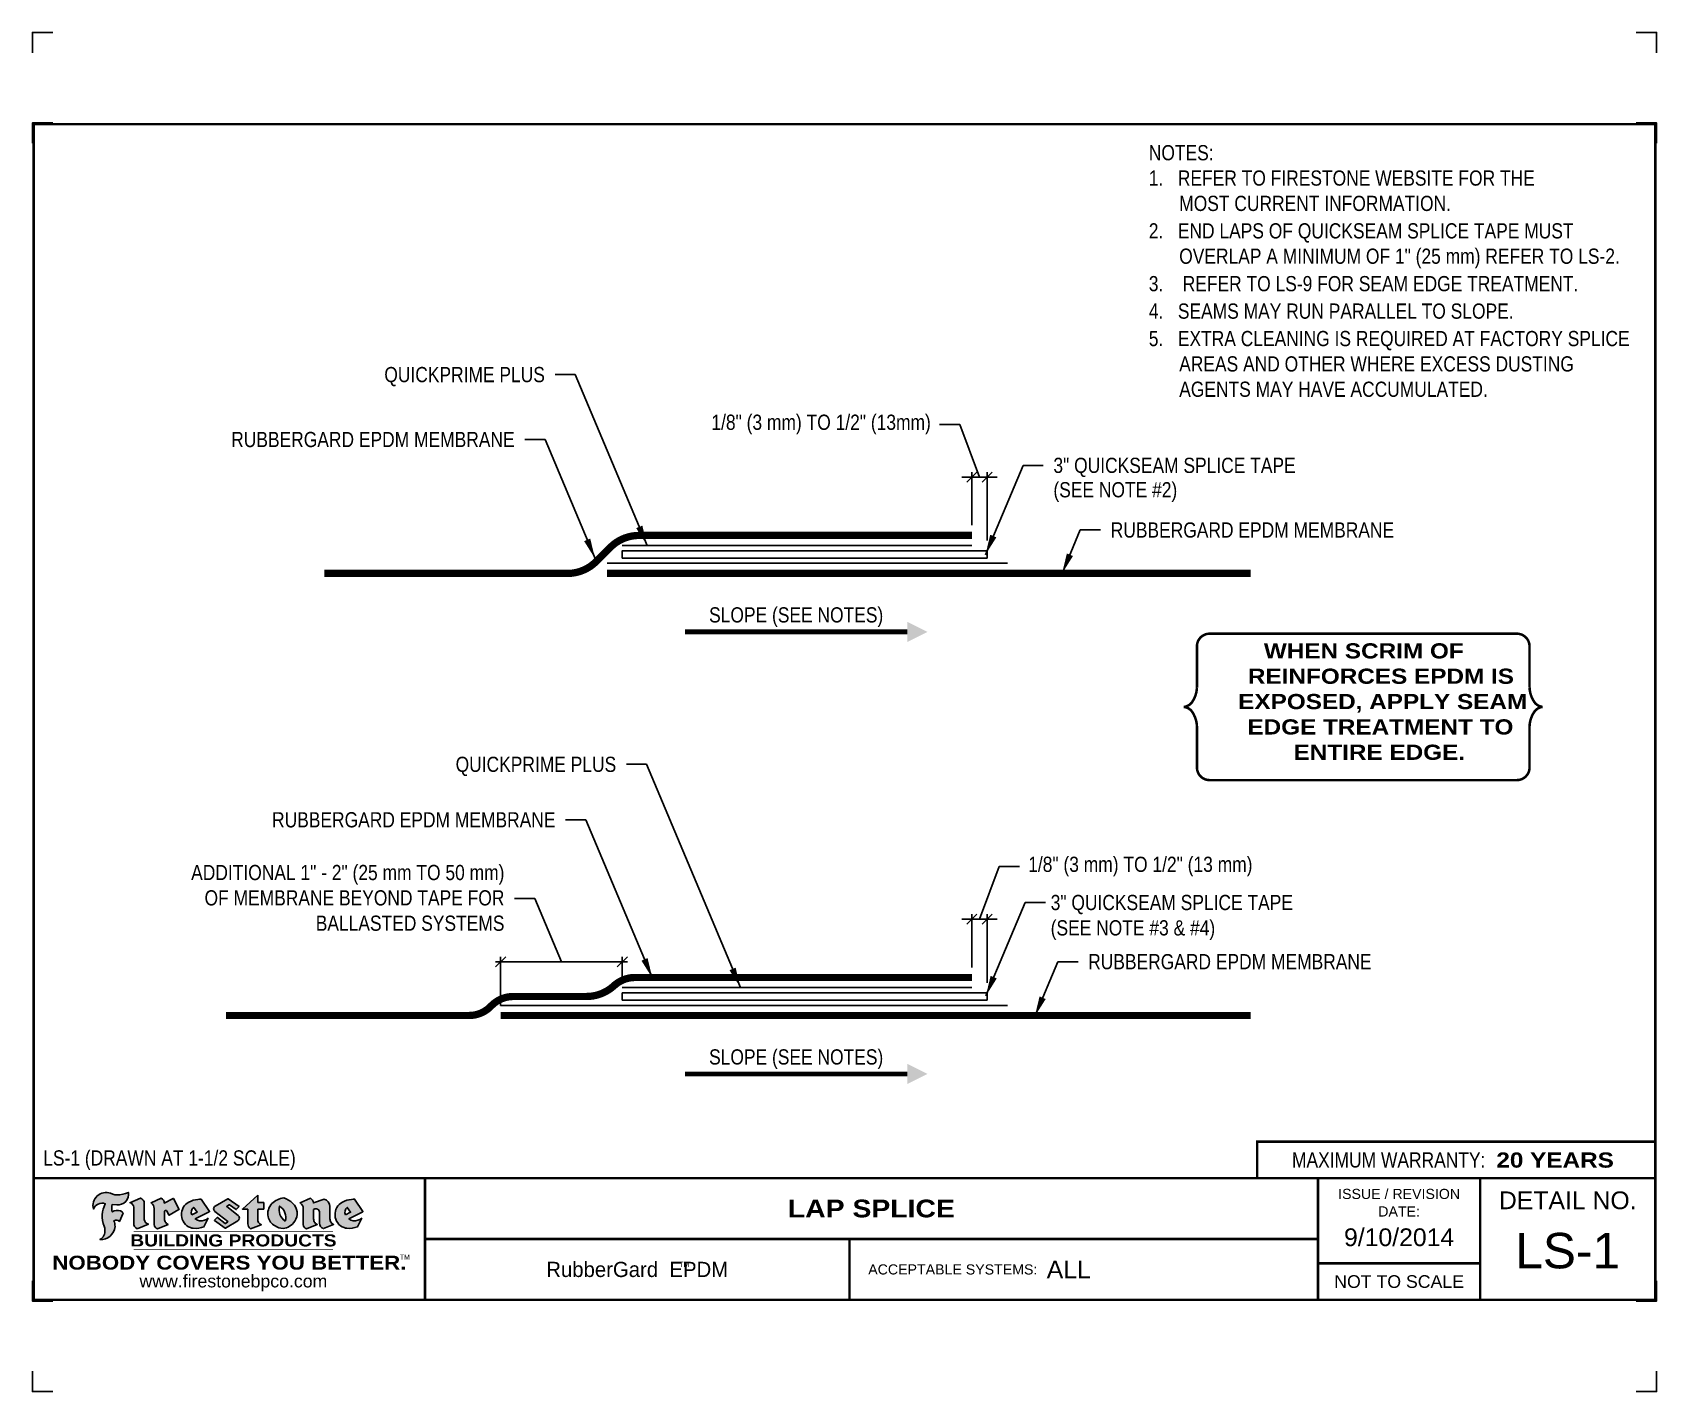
# Model space of a CAD drawing. Header units: inches. Extents: x 99.4 to 119.5, y 131.3 to 148.
import ezdxf
from ezdxf.enums import TextEntityAlignment as Align

# ---------------------------------------------------------------- set-up
doc = ezdxf.new("R2010")
doc.units = ezdxf.units.IN
doc.header["$MEASUREMENT"] = 0
doc.linetypes.add('HIDDEN', pattern=[0.375, 0.25, -0.125])
doc.layers.get('0').update_dxf_attribs({"linetype": 'CONTINUOUS'})
doc.layers.get('DEFPOINTS').update_dxf_attribs({"linetype": 'CONTINUOUS'})
for name, color, linetype in [('FSBP-ADHESIVE', 1, 'HIDDEN'), ('FSBP-ANNO-NOTE', 7, 'CONTINUOUS'), ('FSBP-MEMBRANE', 7, 'CONTINUOUS'), ('FSBP-TTLB', 7, 'CONTINUOUS'), ('FSBP-TTLB-BORDER', 7, 'CONTINUOUS'), ('FSBP-TTLB-TEXT', 7, 'CONTINUOUS')]:
    doc.layers.add(name, color=color, linetype=linetype)
doc.styles.add('FSBP_ARIAL', font='arial.ttf')
doc.styles.add('FSBP_ARIAL_BOLD', font='')
doc.styles.add('FSBP_ARIAL_NAR', font='ARIALN.TTF')
doc.styles.add('FSBP_BANKGOTHIC', font='bgothm.ttf')
doc.styles.get('FSBP_ARIAL_BOLD').set_extended_font_data('Arial Black')
doc.linetypes.add('ZIGZAG', pattern='A,0.0001,-0.2,[131,ltypeshp.shx,S=0.2,R=0,X=-0.2,Y=0],-0.4,[131,ltypeshp.shx,S=0.2,R=180,X=0.2,Y=0],-0.2', length=0.8001)
doc.dimstyles.new('FSBP-DIM', dxfattribs={"dimtxt": 0.1875, "dimasz": 0.125, "dimexe": 0.0625, "dimexo": 0.125, "dimgap": 0.125, "dimtad": 0, "dimdec": 0, "dimzin": 1, "dimdsep": 46, "dimlunit": 4, "dimtxsty": 'FSBP_ARIAL_NAR', "dimblk": 'OBLIQUE', "dimcen": 0.09375, "dimdle": 0.0625, "dimclrd": 256, "dimclre": 256, "dimclrt": 256, "dimadec": 0, "dimazin": 0, "dimtfac": 1, "dimtdec": 0, "dimtmove": 1, "dimatfit": 3, "dimfxl": 1, "dimtolj": 1, "dimtzin": 0, "dimlwd": -1, "dimlwe": -1, "dimarcsym": 0})
doc.dimstyles.new('FSBP-LEADER', dxfattribs={"dimtxt": 0.1875, "dimasz": 0.25, "dimexe": 0.0625, "dimexo": 0.125, "dimgap": 0.125, "dimtad": 0, "dimtih": 1, "dimtoh": 1, "dimdec": 4, "dimzin": 0, "dimdsep": 46, "dimlunit": 4, "dimtxsty": 'FSBP_ARIAL_NAR', "dimcen": 0.09375, "dimclrd": 256, "dimclre": 256, "dimclrt": 256, "dimadec": 0, "dimazin": 0, "dimtfac": 1, "dimtdec": 4, "dimtofl": 0, "dimtmove": 0, "dimatfit": 3, "dimfxl": 1, "dimtolj": 1, "dimtzin": 0, "dimlwd": -1, "dimlwe": -1, "dimarcsym": 0})

# ---------------------------------------------------------------- blocks, each defined once
blk = doc.blocks.new('TTLB-EPDM_1')
at = {"layer": 'FSBP-TTLB-TEXT'}
h = blk.add_hatch(color=1, dxfattribs=at)
edge = h.paths.add_edge_path()
edge.add_arc((1.037309769669573, -0.1982514792917306), 0.1319107607348553, 264.0410451462098, 370.3106169565175)
edge.add_arc((1.027551646585694, 0.1214293576525799), 0.3273056962876235, 270.05058356628535, 295.23459397187514, ccw=False)
edge.add_arc((1.022801957313345, -0.06680179986895154), 0.1391656561713503, 249.3281275763668, 272.0749124149863, ccw=False)
edge.add_line((0.9736743133014443, -0.1970076156048179), (0.9474927838574558, -0.1852745150568325))
edge.add_arc((0.8939498971398288, -0.3394262635682071), 0.1631857907024099, 70.84590087378872, 194.3325259843273)
edge.add_arc((0.8444260109029493, -0.4259936440910768), 0.1179914261095279, 70.96950098067128, 156.9641407594482, ccw=False)
edge.add_arc((1.153141409296894, -0.4684497516079468), 0.3110405457095052, 150.3231137483159, 203.2084295854517)
edge.add_arc((0.7562495500622943, -0.6412608153899899), 0.1218587156617311, 0.8849157075190988, 24.34668939894999, ccw=False)
edge.add_arc((0.7493781665697374, -0.6475258110744375), 0.1289731377238325, -58.36655102076742, 3.6216782311386737, ccw=False)
edge.add_arc((0.8256699029544474, -0.5792158350996106), 0.1783301886510354, 267.2205474105585, 354.1381621173521)
edge.add_arc((0.7903121048625305, -0.6011409294291745), 0.212787892960859, 0.9996158580669322, 21.00503380861244)
edge.add_arc((1.01880712263941, -0.5666691048185161), 0.05136395668415847, 40.82117713173261, 125.52727787225791, ccw=False)
edge.add_line((1.057676976260041, -0.5330924682126437), (1.102776947655911, -0.4308018311949837))
edge.add_arc((1.040858222524664, -0.4699705673995949), 0.07326744446031509, 32.31675181867256, 66.31481236598174)
edge.add_arc((1.032262518825329, -0.5063316993097662), 0.1102246948011782, 69.8179132332389, 125.254734720681)
edge.add_arc((1.127708877207287, -0.368959353531244), 0.1659710644737306, 164.1569669952081, 196.5811013160487, ccw=False)
edge.add_line((0.9680425188342383, -0.3236487780942383), (1.023615334387159, -0.3294494641845773))
h = blk.add_hatch(color=1, dxfattribs=at)
edge = h.paths.add_edge_path()
edge.add_line((1.275239419159561, -0.6223407783464694), (1.415345367376062, -0.5660418822574371))
edge.add_arc((1.421019305783958, -0.5090099247487757), 0.05731350411836949, 181.9717871001989, 264.31851000495806, ccw=False)
edge.add_line((1.363739737527226, -0.5109819325197265), (1.363412352251203, -0.3102363679013962))
edge.add_arc((1.294263659668751, -0.3103491388303989), 0.06914878453844908, 0.0934405599591014, 72.42834396969012)
edge.add_line((1.315139561173908, -0.2444268274366692), (1.186839444240604, -0.3024209471341379))
edge.add_arc((1.175246268095289, -0.3585110609420917), 0.05727567197445628, -0.017399788185912257, 78.322067691347, ccw=False)
edge.add_line((1.232521937428658, -0.3585284546236807), (1.232574268422297, -0.555126496687123))
edge.add_arc((1.305699496415486, -0.5558575689677219), 0.07312888236350451, 179.4272023230205, 245.3845503102953)
h = blk.add_hatch(color=1, dxfattribs=at)
edge = h.paths.add_edge_path()
edge.add_line((1.792026821926584, -0.3839679064720229), (1.722158956877934, -0.2518542302253621))
edge.add_arc((1.720119655279638, -0.2529327078887852), 0.002306916790721817, 27.87197133405656, 117.3766794470751)
edge.add_line((1.719058846382097, -0.250884159729182), (1.610638460368705, -0.3070279753467702))
edge.add_arc((1.547088841662962, -0.3061026658494403), 0.06355635479880145, 359.165808011073, 425.8793658831422)
edge.add_line((1.573061729235633, -0.2480956029480268), (1.446879247402876, -0.3051325108639702))
edge.add_arc((1.407812067100189, -0.370357133046621), 0.07602957263902092, -3.441403975725109, 59.07992244284969, ccw=False)
edge.add_line((1.483704536400296, -0.3749210150788969), (1.483704536400296, -0.5723838140635706))
edge.add_arc((1.54053746518044, -0.568254406115083), 0.05698275005415228, 184.1557352478595, 255.3066498366543)
edge.add_line((1.526084036778343, -0.6233736605654059), (1.657291340682093, -0.570650514527486))
edge.add_arc((1.688298576827198, -0.5021390388423987), 0.0752015358480571, 207.5160880841914, 245.649226723163, ccw=False)
edge.add_arc((1.721050197024907, -0.4914488168456328), 0.1093332836229113, 179.4823365255141, 204.5537900001094, ccw=False)
edge.add_line((1.611721375809452, -0.4904610114968335), (1.611721375809452, -0.4126404716788983))
edge.add_arc((1.628589765097195, -0.414159299036043), 0.01693662875851176, 28.356188110622725, 174.8549701683585, ccw=False)
edge.add_arc((1.627340435522395, -0.4197189881350504), 0.02111886817708033, 22.216893572439517, 40.10213956426492, ccw=False)
edge.add_line((1.646891420738257, -0.4117336534413738), (1.666638796144639, -0.4549750258192233))
edge.add_arc((1.668737246926742, -0.4540167099035481), 0.002306916790685496, 204.545128184284, 299.6323508190091)
edge.add_line((1.669877862091766, -0.4560219186518992), (1.791128135493295, -0.3870515928837648))
edge.add_line((1.791128135493295, -0.3870515928837648), (1.792026821926584, -0.3839679064720229))
h = blk.add_hatch(color=1, dxfattribs=at)
h.paths.add_polyline_path([(2.063388732080512, -0.2583237030618903, 0.02524281661523788), (2.025024361750752, -0.2610532129309178, 0.1213611957758757), (1.901773912052249, -0.3008158885520373, 0.6151668103976068), (1.93274136141747, -0.6099060679591872, 0.05306812109568645), (1.967936229862175, -0.617865745600497, 0.1150932231766138), (2.099126721549737, -0.5994933789882708), (2.151195569562105, -0.4944891916583316, -0.08755405562188731), (2.104230609512001, -0.5187113292177372, -0.265591761123442), (1.992692314386659, -0.5010701623316862), (2.165347897647223, -0.4141184325909109, 0.4518949533370738), (2.166222728871162, -0.4107679608846269)])
h.paths.add_polyline_path([(2.014217313945437, -0.4188965037300676), (1.951113654018855, -0.4515330109460507, -0.3720533890450154), (1.973177450672722, -0.3607130665457561)], flags=16)
h = blk.add_hatch(color=1, dxfattribs=at)
edge = h.paths.add_edge_path()
edge.add_arc((2.260407392426802, -0.3775796671688782), 0.04152450223225729, 123.20805433950699, 232.2027298779723, ccw=False)
edge.add_line((2.237665217914071, -0.3428366421988329), (2.393535971665983, -0.2540943745380986))
edge.add_arc((2.394677353533142, -0.2560991469722482), 0.002306916790741334, 55.64644466176611, 119.65426054492559, ccw=False)
edge.add_line((2.395979141996861, -0.2541946229174954), (2.531809646140459, -0.3470380726374032))
edge.add_arc((2.530468902927946, -0.3489153772789875), 0.002306916790700397, -42.731101238422525, 54.4661353739603, ccw=False)
edge.add_line((2.532163440279987, -0.3504807552658491), (2.498457913851155, -0.3869673252714421))
edge.add_arc((2.496763376499139, -0.3854019472845934), 0.002306916790672934, 233.7527076894875, 317.26889876138785, ccw=False)
edge.add_line((2.495399362263356, -0.38726241234572), (2.413849913492982, -0.3274738082119626))
edge.add_arc((2.412485899257181, -0.3293342732731342), 0.002306916790720064, 53.75270768979358, 124.4135619297835)
edge.add_line((2.41118211687575, -0.3274311136421062), (2.382933981293377, -0.346782838468144))
edge.add_arc((2.38423776367478, -0.3486859980991606), 0.002306916790694898, 124.4135619293799, 231.8459020253626)
edge.add_line((2.382812599816248, -0.3505000469010184), (2.519899969301207, -0.4581994452042721))
edge.add_arc((2.494247019847682, -0.4908523236374461), 0.04152450223225742, -55.21225898295222, 51.84590202520428, ccw=False)
edge.add_line((2.517938320565804, -0.5249552055672808), (2.364434947484597, -0.6179520922513717))
edge.add_arc((2.36323960192349, -0.6159790200102006), 0.002306916790726996, 233.2955624372927, 301.20872157023314, ccw=False)
edge.add_line((2.361860787187538, -0.6178285429225383), (2.231266621301074, -0.5204709167214361))
edge.add_arc((2.232647938930649, -0.5186232623475259), 0.002306916790697672, 135.5134179846393, 233.21798691998708, ccw=False)
edge.add_line((2.231002150870836, -0.5170067083764565), (2.262839375599356, -0.4845937328397696))
edge.add_arc((2.264485163659225, -0.4862102868108537), 0.002306916790748497, 53.0352839999411, 135.513417985369, ccw=False)
edge.add_line((2.265872365996302, -0.4843670465239001), (2.361834678328762, -0.5565872257804898))
edge.add_arc((2.363221880665761, -0.5547439854936304), 0.002306916790627066, 233.0352840000685, 302.2362632414394)
edge.add_line((2.36445241715569, -0.5566953042850713), (2.39428499383348, -0.5378823484768844))
edge.add_arc((2.393054457343549, -0.5359310296853765), 0.002306916790685166, 302.2362632406177, 412.2027298768422)
edge.add_line((2.394468296066179, -0.5341081404551886), (2.234958295420142, -0.4103916733127022))
h = blk.add_hatch(color=1, dxfattribs=at)
edge = h.paths.add_edge_path()
edge.add_line((2.763460561272041, -0.2072496393923444), (2.763460561272041, -0.2969520779963801))
edge.add_arc((2.765767478062699, -0.2969520779963943), 0.00230691679065842, 179.9999999996471, 269.9999999996471)
edge.add_line((2.765767478062685, -0.2992589947870528), (2.835417693520355, -0.2992589947870528))
edge.add_arc((2.835417693520355, -0.3015659115777538), 0.002306916790701052, 0, 90, ccw=False)
edge.add_line((2.837724610311056, -0.3015659115777538), (2.837724610311056, -0.3790761307453892))
edge.add_arc((2.83541769352037, -0.3790761307453749), 0.002306916790686842, 269.99999999964706, 359.99999999964706, ccw=False)
edge.add_line((2.835417693520355, -0.3813830475360618), (2.765767478062685, -0.3813830475360618))
edge.add_arc((2.765767478062699, -0.3836899643267202), 0.00230691679065842, 90.00000000035294, 180.0000000003529)
edge.add_line((2.763460561272041, -0.3836899643267344), (2.763460561272041, -0.5033995910642801))
edge.add_arc((2.836735953378943, -0.5071368822038516), 0.07337063740681413, 177.0802527808789, 245.3249543133826)
edge.add_line((2.806105814540615, -0.5738080530967267), (2.674529557384915, -0.6226036013049594))
edge.add_arc((2.708610405062069, -0.564298408791804), 0.06753517344606039, 177.0345319916277, 239.6926428024901, ccw=False)
edge.add_line((2.641165668230087, -0.560804539009709), (2.641165668230087, -0.3836899643267344))
edge.add_arc((2.638858751439429, -0.3836899643267202), 0.00230691679065842, 359.9999999996471, 449.999999999647)
edge.add_line((2.638858751439443, -0.3813830475360618), (2.572857950769389, -0.3813830475360618))
edge.add_line((2.572857950769389, -0.3813830475360618), (2.763460561272041, -0.2072496393923444))
h = blk.add_hatch(color=1, dxfattribs=at)
edge = h.paths.add_edge_path(flags=16)
edge.add_arc((2.940363509127394, -0.4847985213681437), 0.1684614578629418, 344.5558804047865, 417.0140046669545)
edge.add_arc((3.194458079644619, -0.3883534532477785), 0.1684614578629414, 164.5558804047864, 237.0140046669546)
edge = h.paths.add_edge_path()
edge.add_arc((3.069375116502199, -0.4399344555144872), 0.1828726885096673, 136.0914512150047, 191.213418978326)
edge.add_arc((3.064939550433406, -0.4318234379590333), 0.1803148804748503, 194.0167254156723, 240.6663730831859)
edge.add_arc((3.098047041778981, -0.3845058757092554), 0.2378525180183701, 239.2975390661776, 264.2889872773176)
edge.add_arc((3.04884478212623, -0.4190232383793012), 0.203760689247156, 277.1986764832036, 326.503572961274)
edge.add_arc((3.077739326803546, -0.4341046616465112), 0.171374865791709, 325.3768876809902, 406.3828327799087)
edge.add_arc((3.011839488065919, -0.4896144380417797), 0.2571945645850002, 44.28462553519766, 73.82901434867304)
edge.add_arc((3.117152499586992, -0.4983433120546693), 0.2579560664039132, 97.50292863483666, 134.1039137579027)
h = blk.add_hatch(color=1, dxfattribs=at)
edge = h.paths.add_edge_path()
edge.add_line((3.322690228557462, -0.5721896537377091), (3.322690228557462, -0.3749210150788969))
edge.add_arc((3.246797759257384, -0.3703571330465745), 0.076029572638996, 356.5585960242387, 419.0799224428129)
edge.add_line((3.285864939560099, -0.3051325108639702), (3.412047421392799, -0.2480956029480268))
edge.add_arc((3.386074533820159, -0.3061026658494941), 0.06355635479883807, 0.3962622833877276, 65.87936588318718, ccw=False)
edge.add_line((3.449629368605429, -0.3056631084210863), (3.580526418688805, -0.2593848434574539))
edge.add_arc((3.555744121700958, -0.3530904070730321), 0.09692726601172152, 2.366977007666776, 75.18615851992018, ccw=False)
edge.add_line((3.652588689330287, -0.3490873311063041), (3.652588689330287, -0.4883770011386872))
edge.add_arc((3.761877549389556, -0.4914934052703811), 0.1093332836229047, 178.3666365323574, 204.5537900000422)
edge.add_arc((3.729125929191727, -0.5021836272670953), 0.07520153584796169, 207.5160880841711, 245.2240541443093)
edge.add_line((3.697611150971852, -0.5704631245385627), (3.572585913552643, -0.6207021253773775))
edge.add_arc((3.59534718600759, -0.5526356419907701), 0.07177131519198746, 180.3328587115751, 251.51018566665869, ccw=False)
edge.add_line((3.523577081955409, -0.5530525936986663), (3.523577081955409, -0.4153032515383615))
edge.add_arc((3.486319529276879, -0.4148773504126441), 0.0372599868942854, 359.3450650296066, 449.0500281941028)
edge.add_arc((3.482769874121713, -0.4419622099033496), 0.06447454900600783, 86.29402372314017, 119.8211331593848)
edge.add_line((3.450707067966732, -0.3860252459975726), (3.450707067966732, -0.4904610114968335))
edge.add_arc((3.560035889182251, -0.491448816845647), 0.1093332836229751, 179.4823365255069, 204.5537900001023)
edge.add_arc((3.527284268984408, -0.5021390388424952), 0.07520153584796385, 207.5160880841699, 245.6492267231416)
edge.add_line((3.496277032839316, -0.570650514527486), (3.365069728935509, -0.6233736605654059))
edge.add_arc((3.37950248606194, -0.5682868177318081), 0.05694615642555727, 183.9298782390169, 255.318496325343, ccw=False)
h = blk.add_hatch(color=1, dxfattribs=at)
h.paths.add_polyline_path([(3.957695472291277, -0.2583237030618903, 0.02524281661523822), (3.919331101961575, -0.2610532129309178, 0.1085638477195505), (3.807890832595604, -0.2939221658134414, 0.6425897848490651), (3.827048101628293, -0.6099060679591872, 0.05306812109569052), (3.862242970072884, -0.617865745600497, 0.1150932231766133), (3.993433461760503, -0.5994933789882708), (4.045502309772871, -0.4944891916583316, -0.08755405562189084), (3.998537349722767, -0.5187113292177372, -0.2655917611234366), (3.886999054597368, -0.5010701623316862), (4.059654637857989, -0.4141184325909109, 0.4518949533370731), (4.060529469081928, -0.4107679608846269)])
h.paths.add_polyline_path([(3.90852405415626, -0.4188965037300676), (3.845420394229677, -0.4515330109460507, -0.3720533890450147), (3.867484190883488, -0.3607130665457561)], flags=16)
at = {"layer": 'DEFPOINTS', "linetype": 'Continuous', "ltscale": 1.75}
for points in [[(-0.015625, 13.88083333333333), (-0.015625, 14.13083333333333), (0.234375, 14.13083333333333)], [(20.01562500000003, 13.88083333333333), (20.01562500000003, 14.13083333333333), (19.76562500000003, 14.13083333333333)], [(-0.015625, -2.380833333333342), (-0.015625, -2.630833333333342), (0.234375, -2.630833333333342)], [(20.01562500000003, -2.380833333333342), (20.01562500000003, -2.630833333333342), (19.76562500000003, -2.630833333333342)]]:
    blk.add_lwpolyline(points, dxfattribs=at)
at = {"layer": 'DEFPOINTS', "color": 1}
for points in [[(0.234375, 13.015625), (-0.015625, 13.015625), (-0.015625, 12.765625)], [(20.015625, 12.765625), (20.015625, 13.015625), (19.765625, 13.015625)], [(0.234375, -1.515625), (-0.015625, -1.515625), (-0.015625, -1.265625)], [(20.015625, -1.265625), (20.015625, -1.515625), (19.765625, -1.515625)]]:
    blk.add_lwpolyline(points, dxfattribs=at)
at = {"layer": 'FSBP-TTLB', "const_width": 0.03125}
blk.add_lwpolyline([(15.09028770518938, 0), (20, 0), (20, 0.4512598240669945), (15.09028770518938, 0.4512598240669945)], close=True, dxfattribs=at)
for points in [[(0, 0), (0, -1.5), (20, -1.5), (20, 0), (0, 0)], [(4.825208527206769, 0), (4.825208527206769, -0.75)], [(15.84028770518938, 0), (15.84028770518938, -1.5)], [(17.84110496735593, 0), (17.84110496735593, -1.5)], [(20, 0), (20, -1.5)], [(4.825208527206769, -0.75), (15.84028770518938, -0.75)], [(4.825208527206769, -0.75), (4.825208527206769, -1.5)], [(15.84028770518938, -1.048740175933006), (17.84110496735593, -1.048740175933006)]]:
    blk.add_lwpolyline(points, dxfattribs=at)
at = {"layer": 'FSBP-TTLB-BORDER', "const_width": 0.03125}
blk.add_lwpolyline([(20, 0), (20, 13), (0, 13), (0, 0)], dxfattribs=at)
at = {"layer": 'FSBP-TTLB-TEXT', "color": 1}
blk.add_line((0.7358432058323388, -0.379822754145593), (0.7358432058323388, -0.379822754145593), dxfattribs=at)
for points in [[(1.023615323725323, -0.3294494630716969, 0.5000510906601082), (1.167090420776901, -0.1746414942047778, -0.1103304102359608), (1.027840608309816, -0.2058762110801382, -0.09957876667165425), (0.9736743133014443, -0.1970076156048179), (0.9474927838574558, -0.1852745150568325, 0.5978159689075124), (0.7358432058323388, -0.379822754145593, -0.3938834584182213), (0.8828996422548698, -0.3144510229727047, 0.2349406564350952), (0.86727108227484, -0.5910237178633082, -0.1027304183841549), (0.8780937320133262, -0.6393788197974146, -0.2772692352614086), (0.8170223912655956, -0.7573362346216896, 0.3985429150902959), (1.003067614090241, -0.5974286950643517, 0.0875124847930418), (0.9889600163401155, -0.5248671157293501, -0.3874031597924062), (1.057676976260041, -0.5330924682126437), (1.102776947655911, -0.4308018311949837, 0.1494423498871741), (1.07029056398062, -0.4028746979725923, 0.2467195073738216), (0.9686394281704906, -0.4163228904100862, -0.1424285161541127), (0.9680425188342383, -0.3236487780942383), (1.023615334387159, -0.3294494641845773)], [(2.166222728871162, -0.4107679608846269), (2.063388732080512, -0.2583237030618903, 0.02524281661523788), (2.025024361750752, -0.2610532129309178, 0.1085638477195265), (1.913584092384895, -0.2939221658134414, 0.6425897848491228), (1.93274136141747, -0.6099060679591872, 0.05306812109568648), (1.967936229862175, -0.617865745600497, 0.1150932231766137), (2.099126721549737, -0.5994933789882708), (2.151195569562105, -0.4944891916583316, -0.0875540556218873), (2.104230609512001, -0.5187113292177372, -0.2655917611234418), (1.992692314386659, -0.5010701623316862), (2.165347897647223, -0.4141184325909109)], [(2.763460561272041, -0.2072496393923444), (2.763460561272041, -0.2969520779963801, 0.4142135623730958), (2.765767478062685, -0.2992589947870528), (2.835417693520355, -0.2992589947870528, -0.414213562373095), (2.837724610311056, -0.3015659115777538), (2.837724610311056, -0.3790761307453892, -0.4142135623730938), (2.835417693520355, -0.3813830475360618), (2.765767478062685, -0.3813830475360618, 0.4142135623730958), (2.763460561272041, -0.3836899643267344), (2.763460561272041, -0.5033995910642801, 0.3068985753588853), (2.806105814540615, -0.5738080530967267), (2.674529557384915, -0.6226036013049594, -0.2804194150632976), (2.641165668230087, -0.560804539009709), (2.641165668230087, -0.3836899643267344, 0.414213562373095), (2.638858751439443, -0.3813830475360618), (2.572857950769389, -0.3813830475360618), (2.763460561272041, -0.2072496393923444)], [(4.060529469081928, -0.4107679608846269), (3.957695472291277, -0.2583237030618903, 0.02524281661523788), (3.919331101961575, -0.2610532129309178, 0.1085638477195265), (3.807890832595604, -0.2939221658134414, 0.6425897848491228), (3.827048101628293, -0.6099060679591872, 0.05306812109568648), (3.862242970072884, -0.617865745600497, 0.1150932231766137), (3.993433461760503, -0.5994933789882708), (4.045502309772871, -0.4944891916583316, -0.0875540556218873), (3.998537349722767, -0.5187113292177372, -0.2655917611234418), (3.886999054597368, -0.5010701623316862), (4.059654637857989, -0.4141184325909109)], [(4.059654637857989, -0.4141184325909109, 0.4518949533370731), (4.060529469081928, -0.4107679608846269, 0.4518949533370731)]]:
    blk.add_lwpolyline(points, format="xyb", dxfattribs=at)
for points in [[(1.275239419159561, -0.6223407783464694), (1.415345367376062, -0.5660418822574371, -0.3756100036733062), (1.363739737527226, -0.5109819325197265), (1.363412352251203, -0.3102363679013962, 0.3265360292958048), (1.315139561173908, -0.2444268274366692), (1.186839444240604, -0.3024209471341379, -0.3557863980845349), (1.232521937428658, -0.3585284546236807), (1.232574268422297, -0.555126496687123, 0.2960110723418457)], [(1.792026821926584, -0.3839679064720229), (1.722158956877934, -0.2518542302253621, 0.4116839150163434), (1.719058846382097, -0.250884159729182), (1.610638460368705, -0.3070279753467702, 0.2996033003794034), (1.573061729235633, -0.2480956029480268), (1.446879247402876, -0.3051325108639702, -0.2797757560995365), (1.483704536400296, -0.3749210150788969), (1.483704536400296, -0.5723838140635706, 0.320828638474519), (1.526084036778343, -0.6233736605654059), (1.657291340682093, -0.570650514527486, -0.1679398621276611), (1.621603752698661, -0.5368819723450571, -0.1098333365370753), (1.611721375809452, -0.4904610114968335), (1.611721375809452, -0.4126404716788983, -0.743334502655012), (1.64349420176768, -0.4061152228778298, -0.07819791644735608), (1.646891420738257, -0.4117336534413738), (1.666638796144639, -0.4549750258192233, 0.4404648714563479), (1.669877862091766, -0.4560219186518992), (1.791128135493295, -0.3870515928837648)], [(1.951113654018855, -0.4515330109460507), (2.014217313945437, -0.4188965037300676), (1.973177450672722, -0.3607130665457561, 0.3720533890450154)], [(2.234958295420142, -0.4103916733127022, -0.5150044486718882), (2.237665217914071, -0.3428366421988329), (2.393535971665983, -0.2540943745380986, -0.2867822934100265), (2.395979141996861, -0.2541946229174954), (2.531809646140459, -0.3470380726374032, -0.4515027974650387), (2.532163440279987, -0.3504807552658491), (2.498457913851155, -0.3869673252714421, -0.3814439164929681), (2.495399362263356, -0.38726241234572), (2.413849913492982, -0.3274738082119626, 0.3184718635035665), (2.41118211687575, -0.3274311136421062), (2.382933981293377, -0.346782838468144, 0.5064094529656681), (2.382812599816248, -0.3505000469010184), (2.519899969301207, -0.4581994452042721, -0.5043597839115849), (2.517938320565804, -0.5249552055672808), (2.364434947484597, -0.6179520922513717, -0.3053163970316367), (2.361860787187538, -0.6178285429225383), (2.231266621301074, -0.5204709167214361, -0.4541703869768119), (2.231002150870836, -0.5170067083764565), (2.262839375599356, -0.4845937328397696, -0.3762644290664977), (2.265872365996302, -0.4843670465239001), (2.361834678328762, -0.5565872257804898, 0.3114700032088108), (2.36445241715569, -0.5566953042850713), (2.39428499383348, -0.5378823484768844, 0.520381097387146), (2.394468296066179, -0.5341081404551886)], [(2.937624918725987, -0.3131105398334029, 0.2452625673097023), (2.889993533867141, -0.4754966266250307, 0.2064059665179019), (2.976604338974084, -0.5890186876871866, 0.1094800500670344), (3.074378098474654, -0.6211778035979165, 0.2185147641853038), (3.218764944843201, -0.5314757029352819, 0.3689489483072479), (3.195959963110113, -0.3100352223135445, 0.1296305888694145), (3.0834694040758, -0.242595816912754, 0.1610736375384317)], [(3.10274193015772, -0.5296595419651595, 0.3271311138286319), (3.032079658614293, -0.3434924326507627, 0.3271311138286322)], [(3.322690228557462, -0.5721896537377091), (3.322690228557462, -0.3749210150788969, 0.2797757560995341), (3.285864939560099, -0.3051325108639702), (3.412047421392799, -0.2480956029480268, -0.2937618496109166), (3.449629368605429, -0.3056631084210863), (3.580526418688805, -0.2593848434574539, -0.3288760160581939), (3.652588689330287, -0.3490873311063041), (3.652588689330287, -0.4883770011386872, 0.114762897203527), (3.662431105063263, -0.536926560769686, 0.166032965990522), (3.697611150971852, -0.5704631245385627), (3.572585913552643, -0.6207021253773775, -0.3209557512194564), (3.523577081955409, -0.5530525936986663), (3.523577081955409, -0.4153032515383615, 0.4127061514896111), (3.48693727661589, -0.3776224848030694, 0.1473421876160361), (3.450707067966732, -0.3860252459975726), (3.450707067966732, -0.4904610114968335, 0.1098333365370753), (3.460589444855941, -0.5368819723450855, 0.1679398621276611), (3.496277032839316, -0.570650514527486), (3.365069728935509, -0.6233736605654059, -0.3219729545308964), (3.322690228557462, -0.5721896537377091, 29.1476284739)], [(3.845420394229677, -0.4515330109460507), (3.90852405415626, -0.4188965037300676), (3.867484190883488, -0.3607130665457561, 0.3720533890450154)]]:
    blk.add_lwpolyline(points, format="xyb", close=True, dxfattribs=at)
at = {"layer": 'FSBP-TTLB-TEXT'}
for points, const_width in [([(1.233926579809207, -0.6584455781731435), (3.691229482685259, -0.6584455781731577)], 0.0078125), ([(10.06152282927678, -0.75), (10.06152282927678, -1.5)], 0.03125), ([(1.233926579809207, -0.8761560960495984), (3.691229482685259, -0.8761560960495842)], 0.0078125)]:
    blk.add_lwpolyline(points, dxfattribs=dict(at, const_width=const_width))
at = {"layer": 'FSBP-TTLB-TEXT', "color": 1}
for centre, start, end in [((1.789987520328282, -0.3850463841354355), 299.6323508193319, 27.87197133380463), ((2.164310260790558, -0.412058050385383), 296.7304547840455, 34.00233684987403)]:
    blk.add_arc(centre, 0.00230691679068068, start, end, dxfattribs=at)
at = {"layer": 'FSBP-TTLB-TEXT', "style": 'FSBP_ARIAL_NAR'}
blk.add_text('MAXIMUM WARRANTY:', height=0.1875, dxfattribs=at).set_placement((17.90516569312837, 0.2256299120335257), align=Align.MIDDLE_RIGHT)
at = {"layer": 'FSBP-TTLB-TEXT'}
for s, height, style, p in [('ISSUE / REVISION', 0.125, 'FSBP_ARIAL', (16.84069633627263, -0.1938496373466023)), ('DETAIL NO.', 0.21875, 'FSBP_ARIAL', (18.92055248367797, -0.2724398367368792)), ('DATE:', 0.125, 'FSBP_ARIAL', (16.84069633627263, -0.409973105348854)), ('www.firestonebpco.com', 0.15625, 'FSBP_ARIAL', (2.462578031247233, -1.268657306740124)), ('RubberGard  EPDM', 0.1875, 'FSBP_BANKGOTHIC', (7.443365678241776, -1.125)), ('TM', 0.0625, 'FSBP_BANKGOTHIC', (8.023397742165457, -1.062518816683806)), ('NOT TO SCALE', 0.15625, 'FSBP_ARIAL', (16.84069633627263, -1.274370087966503))]:
    blk.add_text(s, height=height, dxfattribs=dict(at, style=style)).set_placement(p, align=Align.MIDDLE_CENTER)
at = {"layer": 'FSBP-TTLB-TEXT', "lineweight": 18, "style": 'FSBP_ARIAL_BOLD'}
blk.add_text('BUILDING PRODUCTS', height=0.1484375, dxfattribs=at).set_placement((2.462578031247233, -0.7673008371113639), align=Align.MIDDLE_CENTER)
at = {"layer": 'FSBP-TTLB-TEXT', "color": 1}
for s, height, style, p in [('NOBODY COVERS YOU BETTER.', 0.171875, 'FSBP_ARIAL_BOLD', (2.412604263603384, -1.041650450587369)), ('TM', 0.0625, 'FSBP_BANKGOTHIC', (4.576671173373001, -0.9725745042934193))]:
    blk.add_text(s, height=height, dxfattribs=dict(at, style=style)).set_placement(p, align=Align.MIDDLE_CENTER)
at = {"layer": 'FSBP-TTLB-TEXT', "style": 'FSBP_ARIAL'}
blk.add_text('ACCEPTABLE SYSTEMS:', height=0.125, dxfattribs=at).set_placement((10.29281281591562, -1.125), align=Align.MIDDLE_LEFT)
at = {"layer": 'FSBP-TTLB-TEXT'}
for tag, height, style, p in [('MAXIMUM_WARRANTY', 0.1875, 'FSBP_ARIAL_BOLD', (18.03987100774941, 0.2240244307510579)), ('ACCPT_SYSTEMS', 0.21875, 'FSBP_ARIAL', (12.49438170418193, -1.125))]:
    blk.add_attdef(tag, text='', height=height, dxfattribs=dict(at, style=style)).set_placement(p, align=Align.MIDDLE_LEFT)
for tag, height, style, p in [('DETAIL_DESCP_LINE_1', 0.21875, 'FSBP_ARIAL_BOLD', (10.33118450231211, -0.3736318192489421)), ('ISSUE_REV_DATE', 0.21875, 'FSBP_ARIAL', (16.84069633627263, -0.7282559425942452)), ('DETAIL_NUMBER', 0.4375, 'FSBP_ARIAL', (18.91941590748775, -0.8931630692489421))]:
    blk.add_attdef(tag, text='', height=height, dxfattribs=dict(at, style=style)).set_placement(p, align=Align.MIDDLE_CENTER)
blk = doc.blocks.new('_OBLIQUE')
at = {"color": 0, "linetype": 'ByBlock'}
blk.add_line((-0.5, -0.5), (0.5, 0.5), dxfattribs=at)
blk = doc.blocks.new('*D4')
at = {"layer": 'DEFPOINTS', "color": 0, "transparency": 16777216}
for p in [(111.2216895023923, 137.0835116125553), (111.0341895023923, 136.3649314556322), (111.2216895023923, 136.1755564556323)]:
    blk.add_point(p, dxfattribs=at)
at = {"layer": 'FSBP-ANNO-NOTE', "transparency": 16777216}
for p, q in [((111.1279395023923, 137.0835116125553), (111.3714043150668, 137.7326877221196)), ((111.3714043150668, 137.7326877221196), (111.6214043150668, 137.7326877221196)), ((111.0341895023923, 137.0835116125553), (110.9091895023923, 137.0835116125553)), ((111.0341895023923, 136.4899314556322), (111.0341895023923, 137.1460116125553)), ((111.0341895023923, 137.0835116125553), (111.2216895023923, 137.0835116125553)), ((111.0341895023923, 137.0835116125553), (111.2216895023923, 137.0835116125553)), ((111.2216895023923, 136.3005564556323), (111.2216895023923, 137.1460116125553)), ((111.2216895023923, 137.0835116125553), (111.3466895023923, 137.0835116125553))]:
    blk.add_line(p, q, dxfattribs=at)
at = {"layer": 'FSBP-ANNO-NOTE', "transparency": 16777216, "xscale": 0.125, "yscale": 0.125, "zscale": 0.125}
blk.add_blockref('_OBLIQUE', (111.0341895023923, 137.0835116125553), dxfattribs=at)
at = {"layer": 'FSBP-ANNO-NOTE', "transparency": 16777216, "xscale": 0.125, "yscale": 0.125, "zscale": 0.125, "rotation": 180}
blk.add_blockref('_OBLIQUE', (111.2216895023923, 137.0835116125553), dxfattribs=at)
at = {"layer": 'FSBP-ANNO-NOTE', "transparency": 16777216, "insert": (113.1116626711377, 137.7326877221196), "char_height": 0.1875, "attachment_point": 5, "style": 'FSBP_ARIAL_NAR'}
blk.add_mtext('\\A1;1/8" (3 mm) TO 1/2" (13 mm)', dxfattribs=at)
blk = doc.blocks.new('*D5')
at = {"layer": 'DEFPOINTS', "color": 0, "transparency": 16777216}
for p in [(106.7216895023923, 136.5587407944646), (106.7216895023923, 136.1755564556323), (105.2216895023923, 135.8961814556323)]:
    blk.add_point(p, dxfattribs=at)
at = {"layer": 'FSBP-ANNO-NOTE', "transparency": 16777216}
for p, q in [((105.6431720799856, 137.3406031605631), (105.3931720799856, 137.3406031605631)), ((105.9716895023923, 136.5587407944646), (105.6431720799856, 137.3406031605631)), ((105.2216895023923, 136.0211814556323), (105.2216895023923, 136.6212407944646)), ((106.7216895023923, 136.3005564556323), (106.7216895023923, 136.6212407944646)), ((105.1591895023923, 136.5587407944646), (106.7841895023923, 136.5587407944646))]:
    blk.add_line(p, q, dxfattribs=at)
at = {"layer": 'FSBP-ANNO-NOTE', "transparency": 16777216, "xscale": 0.125, "yscale": 0.125, "zscale": 0.125, "rotation": 180}
blk.add_blockref('_OBLIQUE', (105.2216895023923, 136.5587407944646), dxfattribs=at)
at = {"layer": 'FSBP-ANNO-NOTE', "transparency": 16777216, "xscale": 0.125, "yscale": 0.125, "zscale": 0.125}
blk.add_blockref('_OBLIQUE', (106.7216895023923, 136.5587407944646), dxfattribs=at)
at = {"layer": 'FSBP-ANNO-NOTE', "transparency": 16777216, "insert": (105.2681720799856, 137.7534399613816), "char_height": 0.1875, "attachment_point": 3, "style": 'FSBP_ARIAL_NAR'}
blk.add_mtext('\\A1;ADDITIONAL 1" - 2" (25 mm TO 50 mm)\\POF MEMBRANE BEYOND TAPE FOR\\PBALLASTED SYSTEMS', dxfattribs=at)
blk = doc.blocks.new('*D3')
at = {"layer": 'DEFPOINTS', "color": 0, "transparency": 16777216}
for p in [(111.2216895023923, 142.5356664625639), (111.0341895023923, 141.8170863056408), (111.2216895023923, 141.6277113056408)]:
    blk.add_point(p, dxfattribs=at)
at = {"layer": 'FSBP-ANNO-NOTE', "transparency": 16777216}
for p, q in [((110.8844746897179, 143.1848425721282), (110.6344746897179, 143.1848425721282)), ((111.1279395023923, 142.5356664625639), (110.8844746897179, 143.1848425721282)), ((111.0341895023923, 142.5356664625639), (110.9091895023923, 142.5356664625639)), ((111.0341895023923, 141.9420863056408), (111.0341895023923, 142.5981664625639)), ((111.0341895023923, 142.5356664625639), (111.2216895023923, 142.5356664625639)), ((111.0341895023923, 142.5356664625639), (111.2216895023923, 142.5356664625639)), ((111.2216895023923, 141.7527113056408), (111.2216895023923, 142.5981664625639)), ((111.2216895023923, 142.5356664625639), (111.3466895023923, 142.5356664625639))]:
    blk.add_line(p, q, dxfattribs=at)
at = {"layer": 'FSBP-ANNO-NOTE', "transparency": 16777216, "xscale": 0.125, "yscale": 0.125, "zscale": 0.125}
blk.add_blockref('_OBLIQUE', (111.0341895023923, 142.5356664625639), dxfattribs=at)
at = {"layer": 'FSBP-ANNO-NOTE', "transparency": 16777216, "xscale": 0.125, "yscale": 0.125, "zscale": 0.125, "rotation": 180}
blk.add_blockref('_OBLIQUE', (111.2216895023923, 142.5356664625639), dxfattribs=at)
at = {"layer": 'FSBP-ANNO-NOTE', "transparency": 16777216, "insert": (109.1740807606592, 143.1848425721282), "char_height": 0.1875, "attachment_point": 5, "style": 'FSBP_ARIAL_NAR'}
blk.add_mtext('\\A1;1/8" (3 mm) TO 1/2" (13mm)', dxfattribs=at)

msp = doc.modelspace()

# ---------------------------------------------------------------- linework, layer by layer
at = {"layer": 'FSBP-ADHESIVE', "linetype": 'ZIGZAG', "ltscale": 0.17}
for p, q in [((106.7216895023923, 141.6920863056408), (111.0341895023923, 141.6920863056408)), ((106.5341895023924, 141.4733363056408), (111.4716895023923, 141.4733363056408)), ((106.7216895023923, 136.2399314556322), (111.0341895023923, 136.2399314556322)), ((105.2216895023923, 136.0211814556322), (111.4716895023923, 136.0211814556322))]:
    msp.add_line(p, q, dxfattribs=at)
at = {"layer": 'FSBP-ANNO-NOTE', "const_width": 0.06}
for points in [[(107.4969018762013, 140.6274225660108), (110.2363855524696, 140.6274225660108)], [(107.4969018762013, 135.1752677160022), (110.2363855524696, 135.1752677160022)]]:
    msp.add_lwpolyline(points, dxfattribs=at)
at = {"layer": 'FSBP-ANNO-NOTE', "const_width": 0.03125}
msp.add_lwpolyline([(117.9121356769017, 139.462758121726), (117.9121356769017, 138.9554720907432, -0.414213562373095), (117.7558856769017, 138.7992220907432), (113.965962332434, 138.7992220907432, -0.414213562373095), (113.809712332434, 138.9554720907432), (113.809712332434, 139.4627581217261, 0.1409083258157955), (113.7512647062465, 139.6408991718291, 0.2244532195272858), (113.6472012885336, 139.7021802119259, 0.2244532195272858), (113.7512647062465, 139.7634612520227, 0.1409083258157939), (113.809712332434, 139.9416023021257), (113.809712332434, 140.4488883331086, -0.414213562373095), (113.965962332434, 140.6051383331086), (117.7558856769017, 140.6051383331086, -0.414213562373095), (117.9121356769017, 140.4488883331086), (117.9121356769017, 139.9416023021257, 0.1409083258157955), (117.9705833030891, 139.7634612520227, 0.2244532195272858), (118.0746467208021, 139.7021802119259, 0.2244532195272858), (117.9705833030891, 139.6408991718291, 0.1409083258157939)], format="xyb", close=True, dxfattribs=at)
at = {"layer": 'FSBP-ANNO-NOTE'}
for points in [[(110.2363855524696, 140.5024225660108), (110.2363855524696, 140.7524225660108), (110.4863855524696, 140.6274225660108)], [(110.2363855524696, 135.0502677160022), (110.2363855524696, 135.3002677160022), (110.4863855524696, 135.1752677160022)]]:
    msp.add_solid(points, dxfattribs=at)
at = {"layer": 'FSBP-MEMBRANE', "const_width": 0.08984375}
for points in [[(103.0458327212059, 141.3483363056409), (106.0458327212059, 141.3483363056409, 0.19891236737965), (106.3993861117992, 141.4947829150476), (106.5752428929857, 141.6706396962341, -0.1989123673796589), (106.9287962835789, 141.8170863056408), (111.0341895023923, 141.8170863056408)], [(101.8319844165025, 135.8961814556323), (104.8319844165025, 135.8961814556323, 0.1989123673796878), (105.0971494594475, 136.0060164126874), (105.1118545453372, 136.0207214985772, -0.1989123673796614), (105.3770195882822, 136.1305564556322), (106.2802077212058, 136.1305564556322, 0.1989123673796686), (106.633761111799, 136.277003065039), (106.6118545453373, 136.2550964985772, -0.1989123673796171), (106.8770195882822, 136.3649314556322), (111.0341895023923, 136.3649314556322)]]:
    msp.add_lwpolyline(points, format="xyb", dxfattribs=at)
at = {"layer": 'FSBP-MEMBRANE'}
for points in [[(106.7216895023923, 141.5377113056408), (111.2216895023923, 141.5377113056408), (111.2216895023923, 141.6277113056408), (106.7216895023923, 141.6277113056408)], [(106.7216895023923, 136.0855564556322), (111.2216895023923, 136.0855564556322), (111.2216895023923, 136.1755564556323), (106.7216895023923, 136.1755564556323)]]:
    msp.add_lwpolyline(points, close=True, dxfattribs=at)
at = {"layer": 'FSBP-MEMBRANE', "const_width": 0.08984375}
for points in [[(106.5341895023923, 141.3483363056409), (114.4716895023923, 141.3483363056408)], [(105.2216895023923, 135.8961814556323), (114.4716895023923, 135.8961814556322)]]:
    msp.add_lwpolyline(points, dxfattribs=at)

# ---------------------------------------------------------------- block references
msp.add_blockref('TTLB-EPDM_1', (99.46270113045495, 133.8892954964357)).add_auto_attribs({'DETAIL_DESCP_LINE_1': 'LAP SPLICE', 'ACCPT_SYSTEMS': 'ALL', 'ISSUE_REV_DATE': '9/10/2014', 'DETAIL_NUMBER': 'LS-1', 'MAXIMUM_WARRANTY': '20 YEARS'})

# ---------------------------------------------------------------- texts
at = {"layer": 'DEFPOINTS', "style": 'FSBP_ARIAL_NAR'}
msp.add_text('LS-1 (DRAWN AT 1-1/2 SCALE)', height=0.1875, dxfattribs=at).set_placement((99.57985848452938, 134.1392954964357), align=Align.MIDDLE_LEFT)
at = {"layer": 'FSBP-ANNO-NOTE', "style": 'FSBP_ARIAL_NAR'}
for s, p in [('QUICKPRIME PLUS', (105.7674601239307, 143.8009326394251)), ('RUBBERGARD EPDM MEMBRANE', (105.3938402711827, 143.0001513894251)), ('QUICKPRIME PLUS', (106.6469076479898, 138.9940593737918)), ('RUBBERGARD EPDM MEMBRANE', (105.8975883429813, 138.3100142266441))]:
    msp.add_text(s, height=0.1875, dxfattribs=at).set_placement(p, align=Align.MIDDLE_RIGHT)
for s, p in [('3" QUICKSEAM SPLICE TAPE', (112.0394191090839, 142.6813955069041)), ('(SEE NOTE #2)', (112.0394191090839, 142.3806142569041)), ('RUBBERGARD EPDM MEMBRANE', (112.7464043150668, 141.8840613221282)), ('RUBBERGARD EPDM MEMBRANE', (112.4682359682138, 136.5598267532455))]:
    msp.add_text(s, height=0.1875, dxfattribs=at).set_placement(p, align=Align.MIDDLE_LEFT)
for p in [(108.8666437143355, 140.8141168068963), (108.8666437143355, 135.3619619568877)]:
    msp.add_text('SLOPE (SEE NOTES)', height=0.1875, dxfattribs=at).set_placement(p, align=Align.MIDDLE)
at = {"layer": 'FSBP-ANNO-NOTE', "char_height": 0.1875, "attachment_point": 1}
for s, width, heights, insert, style in [('\\pi-0.375,l0.375,t0.1875,0.375;NOTES:\\P1.   REFER TO FIRESTONE WEBSITE FOR THE                MOST CURRENT INFORMATION.\\P{\\H0.083333x;\\P\\ptz;}2.   END LAPS OF QUICKSEAM SPLICE TAPE MUST OVERLAP A MINIMUM OF 1" (25 mm) REFER TO LS-2.\\P{\\H0.083333x;\\P\\pt0.375;}3.    REFER TO LS-9 FOR SEAM EDGE TREATMENT. \\P{\\H0.083333x;\\P}4.   SEAMS MAY RUN PARALLEL TO SLOPE.\\P{\\H0.083333x;\\P}5.   EXTRA CLEANING IS REQUIRED AT FACTORY SPLICE AREAS AND OTHER WHERE EXCESS DUSTING AGENTS MAY HAVE ACCUMULATED.', 6.010276940502052, [3.523306772651554], (113.2159183561525, 146.6310628936388), 'FSBP_ARIAL_NAR'), ('\\pi0.37091,l0.375,t1.1209;WHEN SCRIM OF \\P\\pi0.17439,t0.54939;REINFORCES EPDM IS \\P\\pi0.054228,t0.42923;EXPOSED, APPLY SEAM \\P\\pi0.16787,t0.54287;EDGE TREATMENT TO \\P\\pi0.73714,t1.1121;ENTIRE EDGE.', 3.880710408469895, [1.687720450563918], (113.8891916299108, 140.4869425413071), 'FSBP_ARIAL_BOLD'), ('\\pt0.375;3" QUICKSEAM SPLICE TAPE \\P(SEE NOTE #3 & #4)', 3.03780765972985, [0.586976206528393], (112.0056709420533, 137.3834979621533), 'FSBP_ARIAL_NAR')]:
    msp.add_mtext_dynamic_manual_height_columns(s, width=width, gutter_width=25.61258359297398, heights=heights, dxfattribs=dict(at, insert=insert, style=style))

# ---------------------------------------------------------------- dimensions: what is measured, and where the dimension line sits
at = {"layer": 'FSBP-ANNO-NOTE'}
for base, p1, p2, text, picture, middle in [((111.2216895023923, 142.5356664625639), (111.0341895023923, 141.8170863056408), (111.2216895023923, 141.6277113056408), '1/8" (3 mm) TO 1/2" (13mm)', '*D3', (110.5094746897179, 143.1848425721282)), ((111.2216895023923, 137.0835116125553), (111.0341895023923, 136.3649314556322), (111.2216895023923, 136.1755564556323), '1/8" (3 mm) TO 1/2" (13 mm)', '*D4', (111.7464043150668, 137.7326877221196)), ((106.7216895023923, 136.5587407944646), (105.2216895023923, 135.8961814556323), (106.7216895023923, 136.1755564556323), 'ADDITIONAL 1" - 2" (25 mm TO 50 mm)\\POF MEMBRANE BEYOND TAPE FOR\\PBALLASTED SYSTEMS', '*D5', (105.2681720799856, 137.3406031605631))]:
    dim = msp.add_linear_dim(base=base, p1=p1, p2=p2, text=text, dimstyle='FSBP-DIM', dxfattribs=at)
    dim.commit()
    dim.dimension.update_dxf_attribs({"geometry": picture, "text_midpoint": middle, "dimtype": 160})

# ---------------------------------------------------------------- leaders
for points in [[(107.0285403240608, 141.6920863056408), (106.1424601239307, 143.8009326394251), (105.8924601239307, 143.8009326394251)], [(106.3857054156598, 141.5320294314138), (105.7688402711827, 143.0001513894251), (105.5188402711827, 143.0001513894251)], [(111.2011297524326, 141.5787796701978), (111.6644191090839, 142.6813955069041), (111.9144191090839, 142.6813955069041)], [(112.1463071506984, 141.3483363056409), (112.3714043150668, 141.8840613221282), (112.6214043150668, 141.8840613221282)], [(108.1791177195873, 136.2399314556322), (107.0219076479898, 138.9940593737917), (106.7719076479898, 138.9940593737917)], [(107.0929038069019, 136.3576861434956), (106.2725883429813, 138.3100142266441), (106.0225883429813, 138.3100142266441)], [(111.2059690800302, 136.1381422858323), (111.6901410719773, 137.2904582161385), (111.9401410719773, 137.2904582161385)], [(111.8096573168637, 135.8849174175542), (112.0932359682138, 136.5598267532455), (112.3432359682138, 136.5598267532455)]]:
    msp.add_leader(points, dimstyle='FSBP-LEADER', dxfattribs=at)

doc.saveas('drawing.dxf')
